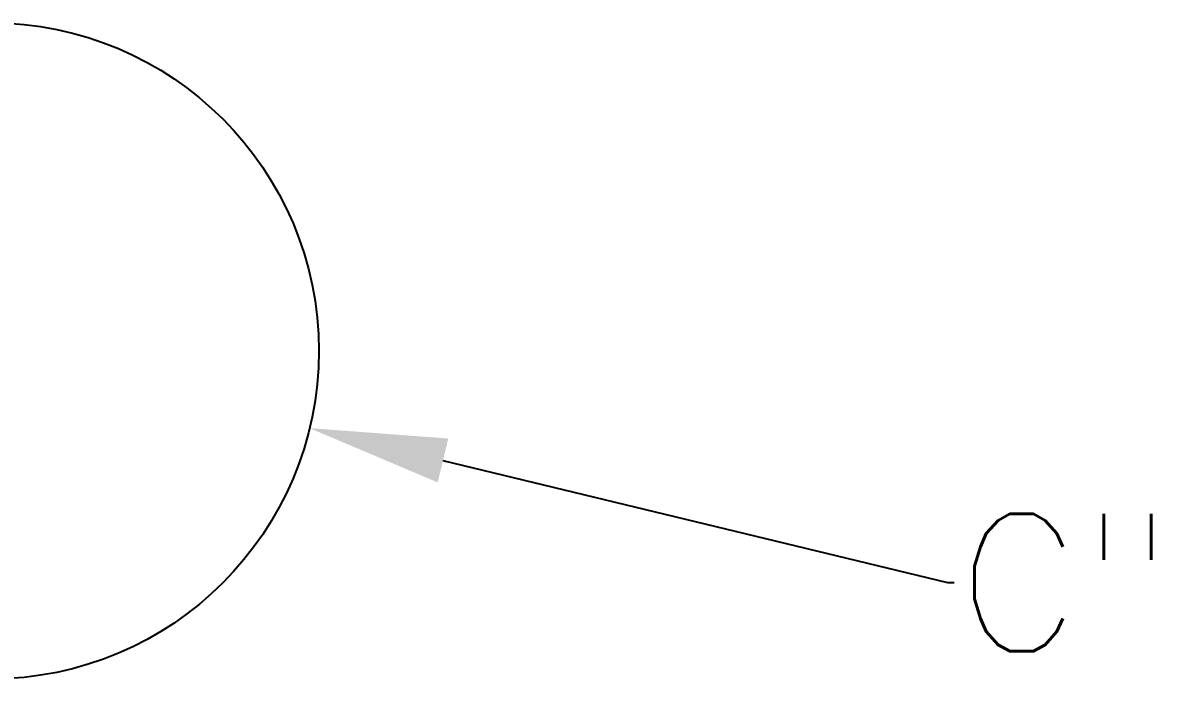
# Model space of a CAD drawing. Header units: millimetres. Extents: x -5505 to 394412, y -8522 to 584759.
# Drawn here: x 30905 to 32278, y 17588 to 18395 of the extents above; entities that cross this region are included whole.
import ezdxf
from ezdxf import colors
from ezdxf.entities.mleader import LeaderData, LeaderLine
from ezdxf.math import Vec2, Vec3

# ---------------------------------------------------------------- set-up
doc = ezdxf.new("R2010")
doc.units = ezdxf.units.MM
doc.layers.add('지시선문자', color=40, linetype='Continuous', lineweight=20)
doc.styles.add('ROMANS', font='romans.shx')

# ---------------------------------------------------------------- blocks, each defined once
blk = doc.blocks.new('arrow_C')
blk.add_circle((0, 0), 394.4)
at = {"layer": '지시선문자'}
ml = blk.add_multileader_mtext('Standard', dxfattribs=at)
ml.set_content('C"', color=256, style='ROMANS')
ml.set_leader_properties(color=1)
ml.build(insert=Vec2(0, 0))
ml.multileader.update_dxf_attribs({"arrow_head_size": 165})
ctx = ml.context
ctx.base_point, ctx.char_height, ctx.arrow_head_size, ctx.landing_gap_size, ctx.plane_origin = Vec3(1158, -278.5), 165, 165, 3.3, Vec3(-813.1, 1867.3)
notes = []
notes.append((ctx, [(1, (1, 1, 0), (1150, -278.5), (1, 0), 8, [(0, [(383.3, -92.8)], 0, [])])]))
ctx.mtext.insert, ctx.mtext.flow_direction = Vec3(1161.3, -196), 5
for ctx, leaders in notes:
    for number, flags, end, landing, length, lines in leaders:
        leader = LeaderData()
        leader.index, (leader.has_last_leader_line, leader.has_dogleg_vector, leader.attachment_direction) = number, flags
        leader.last_leader_point, leader.dogleg_vector, leader.dogleg_length = Vec3(end), Vec3(landing), length
        for number, points, colour, breaks in lines:
            line = LeaderLine()
            line.index, line.vertices, line.color, line.breaks = number, Vec3.list(points), colors.encode_raw_color(colour), breaks
            leader.lines.append(line)
        ctx.leaders.append(leader)

msp = doc.modelspace()

# ---------------------------------------------------------------- block references
msp.add_blockref('arrow_C', (30866.336, 18000.713))
msp.add_blockref('arrow_C', (30866.336, 18000.713))

doc.saveas('drawing.dxf')
